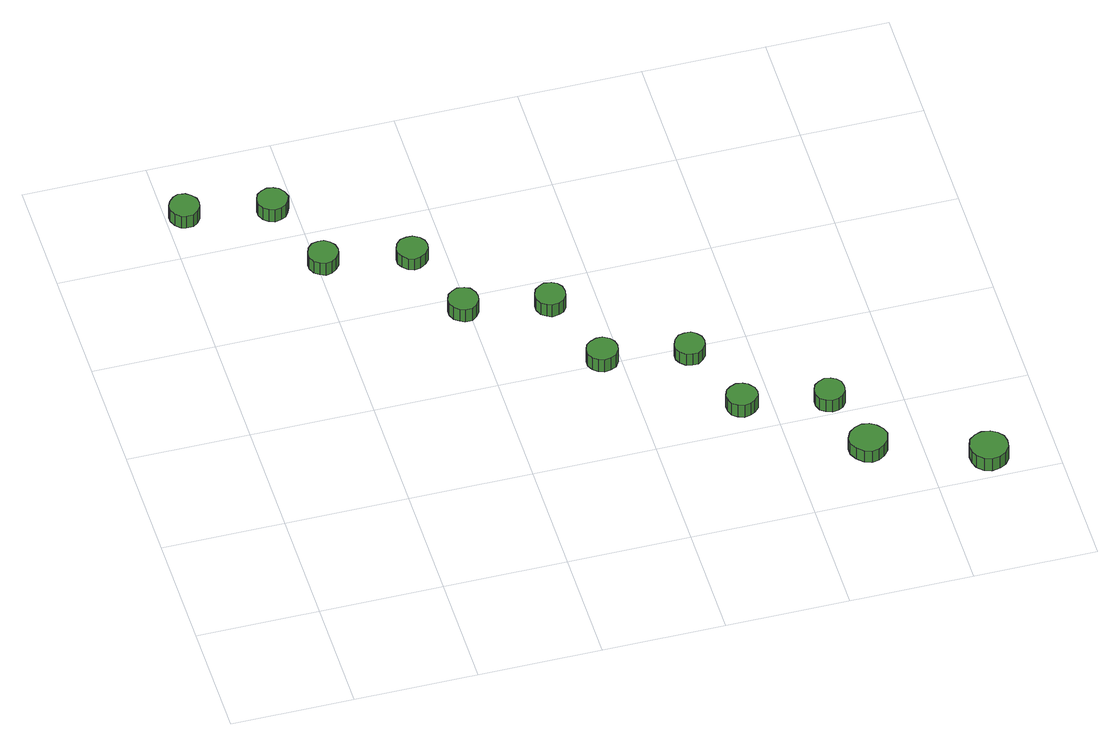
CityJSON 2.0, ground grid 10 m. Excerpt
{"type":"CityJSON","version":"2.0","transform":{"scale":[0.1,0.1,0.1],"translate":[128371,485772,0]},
"CityObjects":{
"tree1":{"type":"SolitaryVegetationObject","attributes":{"function":"something"},"geometry":[{"type":"MultiSurface","lod":"1","boundaries":[[[0,1,2,3,4,5,6,7,8,9,10,11,12,13,14]],[[15,16,17,18,19,20,21,22,23,24,25,26,27,28,29]],[[0,29,28,1]],[[1,28,27,2]],[[2,27,26,3]],[[3,26,25,4]],[[4,25,24,5]],[[5,24,23,6]],[[6,23,22,7]],[[7,22,21,8]],[[8,21,20,9]],[[9,20,19,10]],[[10,19,18,11]],[[11,18,17,12]],[[12,17,16,13]],[[13,16,15,14]],[[14,15,29,0]]]}]},
"tree2":{"type":"SolitaryVegetationObject","attributes":{"function":"something"},"geometry":[{"type":"MultiSurface","lod":"1","boundaries":[[[30,31,32,33,34,35,36,37,38,39,40,41,42,43,44]],[[45,46,47,48,49,50,51,52,53,54,55,56,57,58,59]],[[30,59,58,31]],[[31,58,57,32]],[[32,57,56,33]],[[33,56,55,34]],[[34,55,54,35]],[[35,54,53,36]],[[36,53,52,37]],[[37,52,51,38]],[[38,51,50,39]],[[39,50,49,40]],[[40,49,48,41]],[[41,48,47,42]],[[42,47,46,43]],[[43,46,45,44]],[[44,45,59,30]]]}]},
"tree3":{"type":"SolitaryVegetationObject","attributes":{"function":"something"},"geometry":[{"type":"MultiSurface","lod":"1","boundaries":[[[60,61,62,63,64,65,66,67,68,69,70,71,72,73,74]],[[75,76,77,78,79,80,81,82,83,84,85,86,87,88,89]],[[60,89,88,61]],[[61,88,87,62]],[[62,87,86,63]],[[63,86,85,64]],[[64,85,84,65]],[[65,84,83,66]],[[66,83,82,67]],[[67,82,81,68]],[[68,81,80,69]],[[69,80,79,70]],[[70,79,78,71]],[[71,78,77,72]],[[72,77,76,73]],[[73,76,75,74]],[[74,75,89,60]]]}]},
"tree4":{"type":"SolitaryVegetationObject","attributes":{"function":"something"},"geometry":[{"type":"MultiSurface","lod":"1","boundaries":[[[90,91,92,93,94,95,96,97,98,99,100,101,102,103,104]],[[105,106,107,108,109,110,111,112,113,114,115,116,117,118,119]],[[90,119,118,91]],[[91,118,117,92]],[[92,117,116,93]],[[93,116,115,94]],[[94,115,114,95]],[[95,114,113,96]],[[96,113,112,97]],[[97,112,111,98]],[[98,111,110,99]],[[99,110,109,100]],[[100,109,108,101]],[[101,108,107,102]],[[102,107,106,103]],[[103,106,105,104]],[[104,105,119,90]]]}]},
"tree5":{"type":"SolitaryVegetationObject","attributes":{"function":"something"},"geometry":[{"type":"MultiSurface","lod":"1","boundaries":[[[120,121,122,123,124,125,126,127,128,129,130,131,132,133,134]],[[135,136,137,138,139,140,141,142,143,144,145,146,147,148,149]],[[120,149,148,121]],[[121,148,147,122]],[[122,147,146,123]],[[123,146,145,124]],[[124,145,144,125]],[[125,144,143,126]],[[126,143,142,127]],[[127,142,141,128]],[[128,141,140,129]],[[129,140,139,130]],[[130,139,138,131]],[[131,138,137,132]],[[132,137,136,133]],[[133,136,135,134]],[[134,135,149,120]]]}]},
"tree6":{"type":"SolitaryVegetationObject","attributes":{"function":"something"},"geometry":[{"type":"MultiSurface","lod":"1","boundaries":[[[150,151,152,153,154,155,156,157,158,159,160,161,162,163,164]],[[165,166,167,168,169,170,171,172,173,174,175,176,177,178,179]],[[150,179,178,151]],[[151,178,177,152]],[[152,177,176,153]],[[153,176,175,154]],[[154,175,174,155]],[[155,174,173,156]],[[156,173,172,157]],[[157,172,171,158]],[[158,171,170,159]],[[159,170,169,160]],[[160,169,168,161]],[[161,168,167,162]],[[162,167,166,163]],[[163,166,165,164]],[[164,165,179,150]]]}]},
"tree7":{"type":"SolitaryVegetationObject","attributes":{"function":"something"},"geometry":[{"type":"MultiSurface","lod":"1","boundaries":[[[180,181,182,183,184,185,186,187,188,189,190,191,192,193,194]],[[195,196,197,198,199,200,201,202,203,204,205,206,207,208,209]],[[180,209,208,181]],[[181,208,207,182]],[[182,207,206,183]],[[183,206,205,184]],[[184,205,204,185]],[[185,204,203,186]],[[186,203,202,187]],[[187,202,201,188]],[[188,201,200,189]],[[189,200,199,190]],[[190,199,198,191]],[[191,198,197,192]],[[192,197,196,193]],[[193,196,195,194]],[[194,195,209,180]]]}]},
"tree8":{"type":"SolitaryVegetationObject","attributes":{"function":"something"},"geometry":[{"type":"MultiSurface","lod":"1","boundaries":[[[210,211,212,213,214,215,216,217,218,219,220,221,222,223,224]],[[225,226,227,228,229,230,231,232,233,234,235,236,237,238,239]],[[210,239,238,211]],[[211,238,237,212]],[[212,237,236,213]],[[213,236,235,214]],[[214,235,234,215]],[[215,234,233,216]],[[216,233,232,217]],[[217,232,231,218]],[[218,231,230,219]],[[219,230,229,220]],[[220,229,228,221]],[[221,228,227,222]],[[222,227,226,223]],[[223,226,225,224]],[[224,225,239,210]]]}]},
"tree9":{"type":"SolitaryVegetationObject","attributes":{"function":"something"},"geometry":[{"type":"MultiSurface","lod":"1","boundaries":[[[240,241,242,243,244,245,246,247,248,249,250,251,252,253,254]],[[255,256,257,258,259,260,261,262,263,264,265,266,267,268,269]],[[240,269,268,241]],[[241,268,267,242]],[[242,267,266,243]],[[243,266,265,244]],[[244,265,264,245]],[[245,264,263,246]],[[246,263,262,247]],[[247,262,261,248]],[[248,261,260,249]],[[249,260,259,250]],[[250,259,258,251]],[[251,258,257,252]],[[252,257,256,253]],[[253,256,255,254]],[[254,255,269,240]]]}]},
"tree10":{"type":"SolitaryVegetationObject","attributes":{"function":"something"},"geometry":[{"type":"MultiSurface","lod":"1","boundaries":[[[270,271,272,273,274,275,276,277,278,279,280,281,282,283,284]],[[285,286,287,288,289,290,291,292,293,294,295,296,297,298,299]],[[270,299,298,271]],[[271,298,297,272]],[[272,297,296,273]],[[273,296,295,274]],[[274,295,294,275]],[[275,294,293,276]],[[276,293,292,277]],[[277,292,291,278]],[[278,291,290,279]],[[279,290,289,280]],[[280,289,288,281]],[[281,288,287,282]],[[282,287,286,283]],[[283,286,285,284]],[[284,285,299,270]]]}]},
"tree11":{"type":"SolitaryVegetationObject","attributes":{"function":"something"},"geometry":[{"type":"MultiSurface","lod":"1","boundaries":[[[300,301,302,303,304,305,306,307,308,309,310,311,312,313,314]],[[315,316,317,318,319,320,321,322,323,324,325,326,327,328,329]],[[300,329,328,301]],[[301,328,327,302]],[[302,327,326,303]],[[303,326,325,304]],[[304,325,324,305]],[[305,324,323,306]],[[306,323,322,307]],[[307,322,321,308]],[[308,321,320,309]],[[309,320,319,310]],[[310,319,318,311]],[[311,318,317,312]],[[312,317,316,313]],[[313,316,315,314]],[[314,315,329,300]]]}]},
"tree12":{"type":"SolitaryVegetationObject","attributes":{"function":"something"},"geometry":[{"type":"MultiSurface","lod":"1","boundaries":[[[330,331,332,333,334,335,336,337,338,339,340,341,342,343,344]],[[345,346,347,348,349,350,351,352,353,354,355,356,357,358,359]],[[330,359,358,331]],[[331,358,357,332]],[[332,357,356,333]],[[333,356,355,334]],[[334,355,354,335]],[[335,354,353,336]],[[336,353,352,337]],[[337,352,351,338]],[[338,351,350,339]],[[339,350,349,340]],[[340,349,348,341]],[[341,348,347,342]],[[342,347,346,343]],[[343,346,345,344]],[[344,345,359,330]]]}]}
},
"vertices":[
[27,443,18],[26,448,18],[23,452,18],[19,455,18],[13,456,18],[9,454,18],[5,450,18],[3,446,18],[3,441,18],[5,436,18],[9,432,18],[13,431,18],[19,431,18],[23,434,18],[26,438,18],[26,438,5],[23,434,5],[19,431,5],[13,431,5],[9,432,5],[5,436,5],[3,441,5],[3,446,5],[5,450,5],[9,454,5],[13,456,5],[19,455,5],[23,452,5],[26,448,5],[27,443,5],
[95,429,20],[93,435,20],[90,439,20],[86,441,20],[81,442,20],[76,440,20],[72,437,20],[70,432,20],[70,427,20],[72,422,20],[76,419,20],[81,417,20],[86,418,20],[90,420,20],[93,424,20],[93,424,7],[90,420,7],[86,418,7],[81,417,7],[76,419,7],[72,422,7],[70,427,7],[70,432,7],[72,437,7],[76,440,7],[81,442,7],[86,441,7],[90,439,7],[93,435,7],[95,429,7],
[117,365,18],[116,370,18],[113,374,18],[109,377,18],[104,377,18],[99,376,18],[95,372,18],[93,367,18],[93,362,18],[95,357,18],[99,354,18],[104,352,18],[109,353,18],[113,356,18],[116,360,18],[116,360,5],[113,356,5],[109,353,5],[104,352,5],[99,354,5],[95,357,5],[93,362,5],[93,367,5],[95,372,5],[99,376,5],[104,377,5],[109,377,5],[113,374,5],[116,370,5],[117,365,5],
[185,349,20],[184,354,20],[181,358,20],[176,361,20],[171,361,20],[166,360,20],[162,356,20],[160,351,20],[160,346,20],[162,342,20],[166,338,20],[171,336,20],[176,337,20],[181,340,20],[184,344,20],[184,344,8],[181,340,8],[176,337,8],[171,336,8],[166,338,8],[162,342,8],[160,346,8],[160,351,8],[162,356,8],[166,360,8],[171,361,8],[176,361,8],[181,358,8],[184,354,8],[185,349,8],
[208,285,19],[207,290,19],[204,295,19],[200,297,19],[194,298,19],[190,296,19],[186,293,19],[184,288,19],[184,283,19],[186,278,19],[190,275,19],[194,273,19],[200,273,19],[204,276,19],[207,280,19],[207,280,6],[204,276,6],[200,273,6],[194,273,6],[190,275,6],[186,278,6],[184,283,6],[184,288,6],[186,293,6],[190,296,6],[194,298,6],[200,297,6],[204,295,6],[207,290,6],[208,285,6],
[274,270,21],[273,276,21],[270,280,21],[266,282,21],[260,283,21],[256,281,21],[252,278,21],[250,273,21],[250,268,21],[252,263,21],[256,260,21],[260,258,21],[266,259,21],[270,261,21],[273,265,21],[273,265,8],[270,261,8],[266,259,8],[260,258,8],[256,260,8],[252,263,8],[250,268,8],[250,273,8],[252,278,8],[256,281,8],[260,283,8],[266,282,8],[270,280,8],[273,276,8],[274,270,8],
[298,205,18],[297,210,18],[294,214,18],[289,217,18],[284,217,18],[279,215,18],[275,212,18],[273,207,18],[273,202,18],[275,197,18],[279,194,18],[284,192,18],[289,193,18],[294,195,18],[297,200,18],[297,200,5],[294,195,5],[289,193,5],[284,192,5],[279,194,5],[275,197,5],[273,202,5],[273,207,5],[275,212,5],[279,215,5],[284,217,5],[289,217,5],[294,214,5],[297,210,5],[298,205,5],
[364,190,20],[363,195,20],[360,199,20],[356,202,20],[351,202,20],[346,201,20],[342,197,20],[340,192,20],[340,187,20],[342,183,20],[346,179,20],[351,178,20],[356,178,20],[360,181,20],[363,185,20],[363,185,8],[360,181,8],[356,178,8],[351,178,8],[346,179,8],[342,183,8],[340,187,8],[340,192,8],[342,197,8],[346,201,8],[351,202,8],[356,202,8],[360,199,8],[363,195,8],[364,190,8],
[389,126,19],[388,131,19],[384,136,19],[380,138,19],[375,139,19],[370,137,19],[366,134,19],[364,129,19],[364,124,19],[366,119,19],[370,116,19],[375,114,19],[380,115,19],[384,117,19],[388,121,19],[388,121,6],[384,117,6],[380,115,6],[375,114,6],[370,116,6],[366,119,6],[364,124,6],[364,129,6],[366,134,6],[370,137,6],[375,139,6],[380,138,6],[384,136,6],[388,131,6],[389,126,6],
[474,55,19],[472,61,19],[468,66,19],[463,69,19],[457,70,19],[451,68,19],[446,64,19],[443,58,19],[443,52,19],[446,46,19],[451,41,19],[457,39,19],[463,40,19],[468,43,19],[472,48,19],[472,48,7],[468,43,7],[463,40,7],[457,39,7],[451,41,7],[446,46,7],[443,52,7],[443,58,7],[446,64,7],[451,68,7],[457,70,7],[463,69,7],[468,66,7],[472,61,7],[474,55,7],
[455,112,21],[454,117,21],[451,121,21],[447,123,21],[442,124,21],[437,122,21],[433,119,21],[431,114,21],[431,109,21],[433,104,21],[437,101,21],[442,99,21],[447,100,21],[451,102,21],[454,106,21],[454,106,8],[451,102,8],[447,100,8],[442,99,8],[437,101,8],[433,104,8],[431,109,8],[431,114,8],[433,119,8],[437,122,8],[442,124,8],[447,123,8],[451,121,8],[454,117,8],[455,112,8],
[561,20,21],[560,26,21],[556,31,21],[551,34,21],[544,35,21],[538,33,21],[533,29,21],[531,23,21],[531,17,21],[533,11,21],[538,6,21],[544,4,21],[551,5,21],[556,8,21],[560,13,21],[560,13,8],[556,8,8],[551,5,8],[544,4,8],[538,6,8],[533,11,8],[531,17,8],[531,23,8],[533,29,8],[538,33,8],[544,35,8],[551,34,8],[556,31,8],[560,26,8],[561,20,8]
]}
